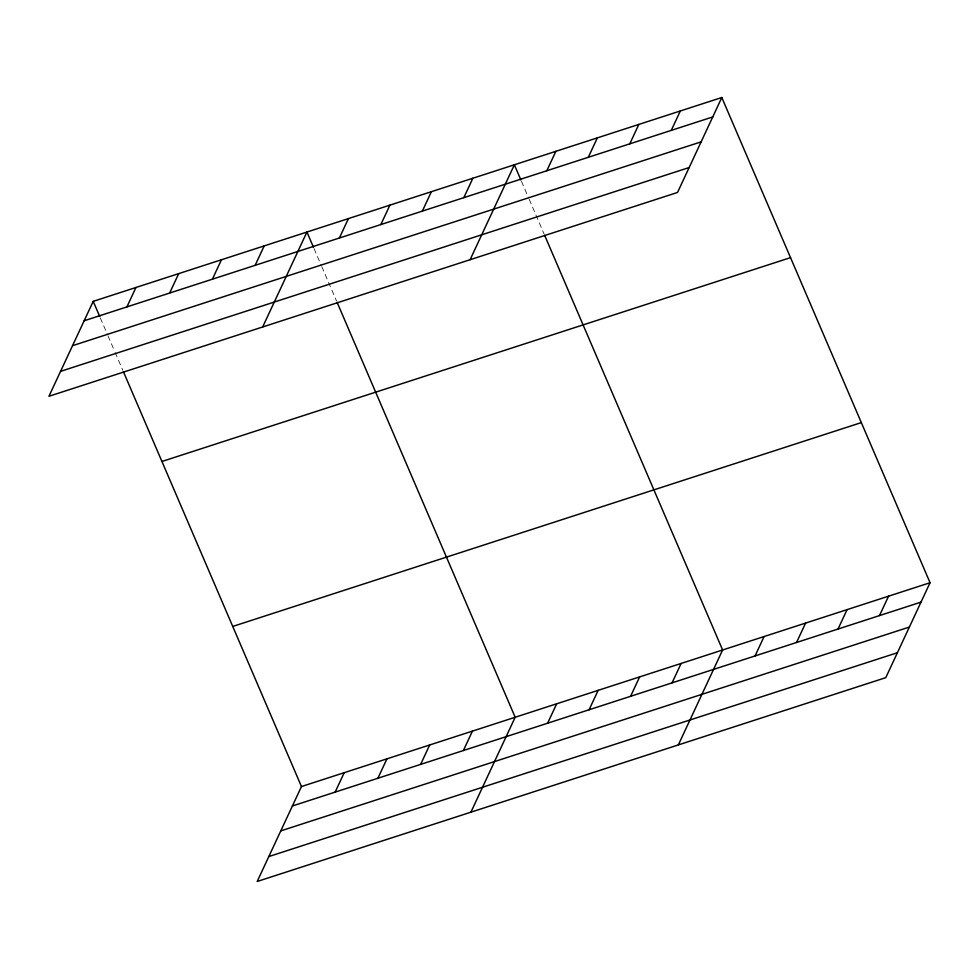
<?xml version="1.0" encoding="UTF-8"?>
<svg xmlns="http://www.w3.org/2000/svg" width="979" height="979" viewBox="0 0 979 979"><rect width="100%" height="100%" fill="white"/><g stroke="black" fill="none" stroke-linecap="round" stroke-linejoin="round"><path stroke-width="0.73" stroke-dasharray="4.89 3.67" d="M521.477 181.348L528.587 197.905M529.186 199.288L543.994 233.797M314.051 248.617L321.149 265.174M321.748 266.557L336.556 301.067M100.323 317.918L107.433 334.488M108.02 335.858L114.543 351.045M115.13 352.428L122.84 370.368"/><path stroke-width="1.47" d="M721.804 97.521L93.213 301.348L48.95 396.275L677.541 192.447L721.804 97.521L930.05 582.725L885.787 677.652L257.196 881.479L301.459 786.553L930.05 582.725M126.903 306.916L135.959 287.496M169.648 293.051L178.704 273.63M212.394 279.186L221.45 259.765M255.14 265.333L264.195 245.913M262.666 326.974L306.941 232.047L313.451 247.234M339.37 238.019L348.426 218.598M380.855 224.558L389.911 205.137M422.341 211.109L431.396 191.688M463.826 197.66L472.881 178.239M470.104 259.704L514.367 164.778L520.889 179.965M546.808 170.75L555.864 151.329M588.293 157.301L597.349 137.88M629.778 143.84L638.834 124.419M335.148 792.109L344.204 772.7M671.264 130.391L680.319 110.97M377.894 778.256L386.95 758.835M420.64 764.391L429.695 744.97M463.385 750.526L472.429 731.117M470.911 812.178L515.174 717.252L337.155 302.45M547.616 723.212L556.672 703.803M589.101 709.763L598.157 690.342M630.586 696.314L639.642 676.893M672.071 682.852L681.127 663.444M678.349 744.909L722.612 649.983L544.581 235.18M755.042 655.954L764.097 636.534M796.539 642.493L805.595 623.085M838.024 629.044L847.08 609.623M879.509 615.595L888.565 596.174M84.157 320.769L712.749 116.942M72.544 345.685L701.135 141.857M60.563 371.359L689.167 167.531M161.939 461.476L790.53 257.636M232.733 626.438L861.324 422.598M292.403 805.974L920.994 602.134M280.777 830.89L909.381 627.062M268.809 856.564L897.4 652.724M93.213 301.348L99.736 316.535M123.427 371.751L301.459 786.553"/></g></svg>
